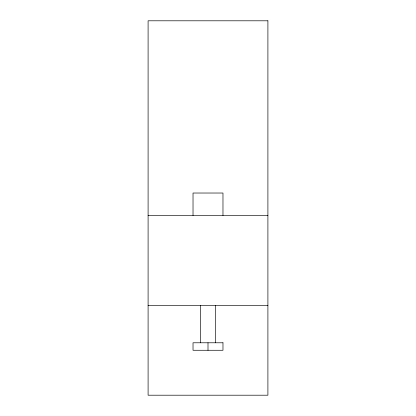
<?xml version="1.0" encoding="UTF-8"?>
<svg xmlns="http://www.w3.org/2000/svg" width="416" height="416" viewBox="0 0 416 416"><rect width="100%" height="100%" fill="white"/><g stroke="black" fill="none" stroke-linecap="round" stroke-linejoin="round"><path stroke-width="0.62" d="M148.096 215.488L267.904 215.488M148.096 305.344L267.904 305.344M222.976 215.488L222.976 193.024L193.024 193.024L193.024 215.488M215.488 305.344L215.488 342.784M208 342.784L208 350.272M200.512 305.344L200.512 342.784M267.904 20.8L148.096 20.8L148.096 395.2L267.904 395.2L267.904 20.8M222.976 342.784L193.024 342.784L193.024 350.272L222.976 350.272L222.976 342.784"/></g></svg>
